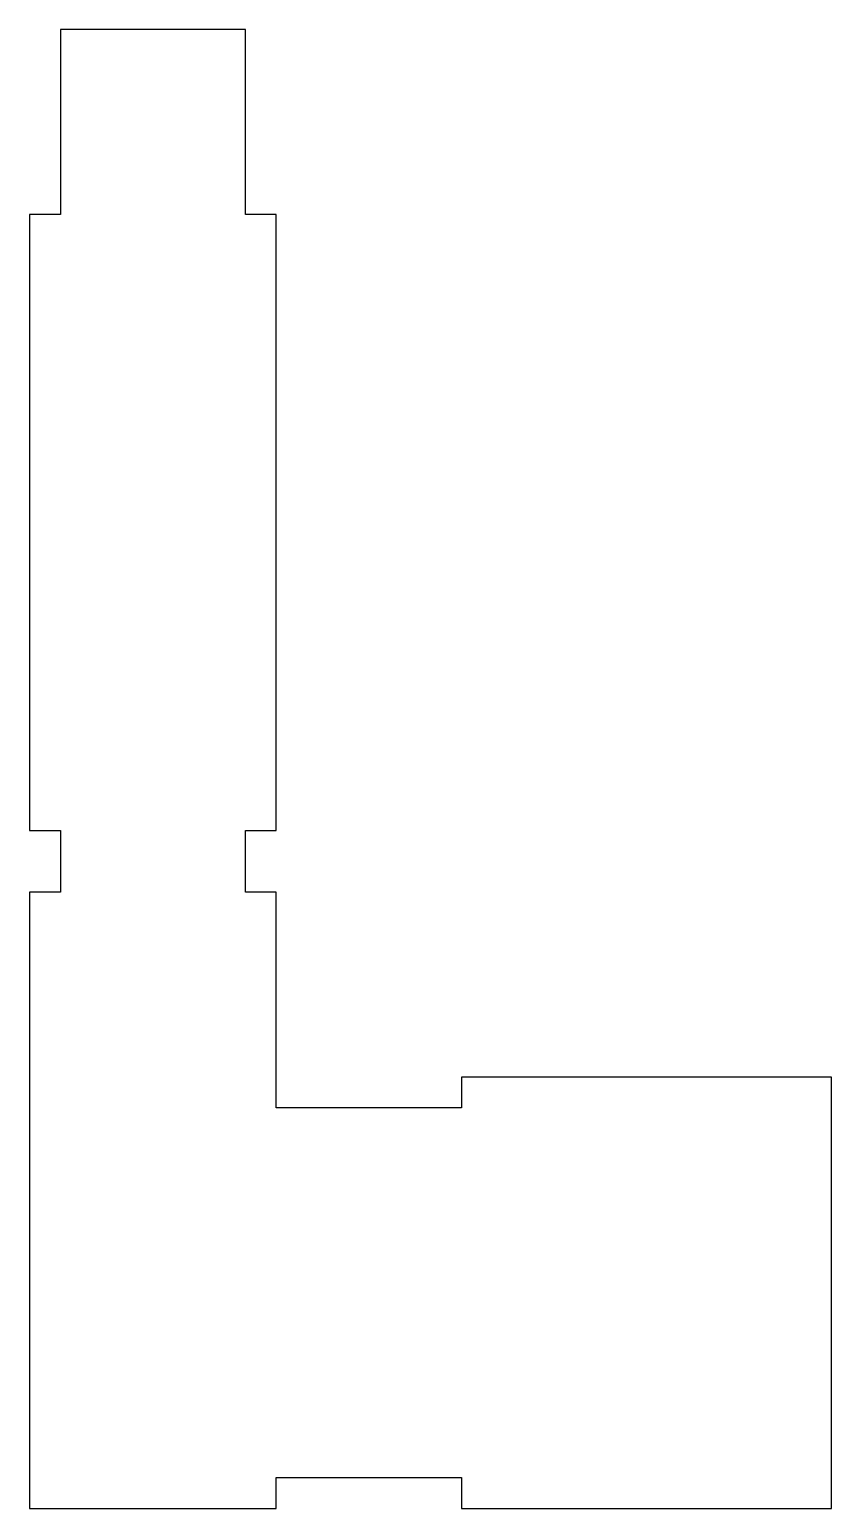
# Model space of a CAD drawing. Extents: x 0 to 13, y 0 to 24.
import ezdxf

# ---------------------------------------------------------------- set-up
doc = ezdxf.new("R2010")
doc.units = 0
doc.layers.add('Layer_1', color=7, linetype='CONTINUOUS')

msp = doc.modelspace()

# ---------------------------------------------------------------- linework, layer by layer
at = {"layer": 'Layer_1', "color": 7}
for p, q in [((0.500225, 24.000001), (0.500225, 21.000002)), ((3.500224, 24.000001), (0.500225, 24.000001)), ((3.500224, 21.000002), (3.500224, 24.000001)), ((0.500225, 21.000002), (0.000223, 21.000002)), ((0.000223, 21.000002), (0.000226, 11.000008)), ((4.000223, 21.000002), (3.500224, 21.000002)), ((4.000223, 11.000008), (4.000223, 21.000002)), ((0.000226, 11.000008), (0.500225, 11.000008)), ((0.500225, 11.000008), (0.500225, 10.00001)), ((3.500224, 10.00001), (3.500224, 11.000008)), ((3.500224, 11.000008), (4.000223, 11.000008)), ((0.000223, 10.00001), (0, 0.000114)), ((0.500225, 10.00001), (0.000223, 10.00001)), ((4.000226, 10.00001), (3.500224, 10.00001)), ((4.000223, 6.500002), (4.000226, 10.00001)), ((13.000005, 7.0001), (7.000226, 6.999987)), ((7.000226, 6.999987), (7.000226, 6.500002)), ((13.000005, 0.000114), (13.000005, 7.0001)), ((7.000226, 6.500002), (4.000223, 6.500002)), ((4.000226, 0.000001), (4.000223, 0.500014)), ((4.000223, 0.500014), (7.000223, 0.500014)), ((7.000223, 0.500014), (7.000226, 0.000001)), ((0, 0.000114), (4.000226, 0.000001)), ((7.000226, 0.000001), (13.000005, 0.000114))]:
    msp.add_line(p, q, dxfattribs=at)

doc.saveas('drawing.dxf')
